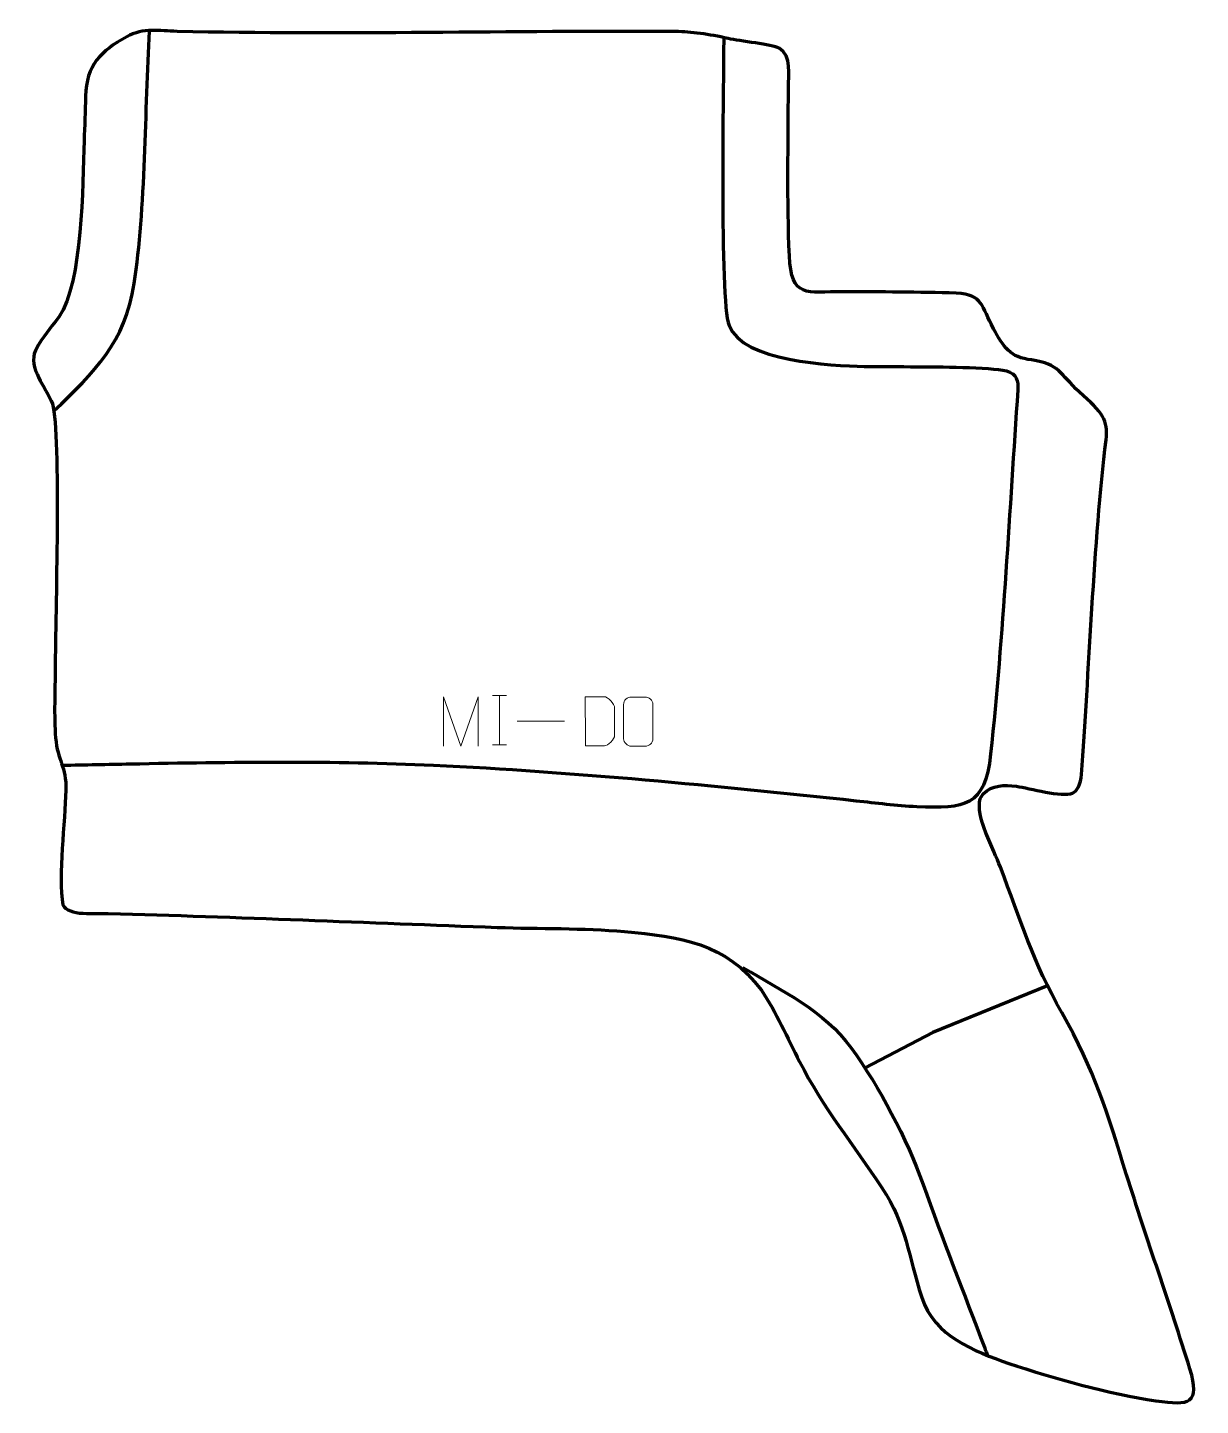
# Model space of a CAD drawing. Header units: millimetres. Extents: x -516 to 80, y 110 to 810.
import ezdxf

# ---------------------------------------------------------------- set-up
doc = ezdxf.new("R2010")
doc.units = ezdxf.units.MM
doc.header["$MEASUREMENT"] = 0
doc.layers.add('layer 2', color=7, linetype='Continuous')
doc.layers.add('layer 3', color=7, linetype='Continuous')

msp = doc.modelspace()

# ---------------------------------------------------------------- linework, layer by layer
at = {"layer": 'layer 2', "color": 142, "lineweight": 158}
for points, knots in [([(-502.4005, 614.9152), (-481.3805, 634.917), (-466.4017, 649.4784), (-461.6025, 679.685), (-461.6025, 679.685), (-455.7665, 716.4173), (-456.1016, 769.1994), (-453.8117, 807.6697)], [0, 0, 0, 0, 0.33333333, 0.33333333, 0.33333333, 0.33333333, 1, 1, 1, 1]), ([(-162.3866, 804.4939), (-162.3226, 781.6639), (-164.6713, 671.8036), (-159.6843, 658.3466), (-159.6843, 658.3466), (-152.7807, 639.7177), (-107.9853, 638.079), (-91.0855, 637.5471), (-91.0855, 637.5471), (-82.0835, 637.3246), (-73.1249, 637.4393), (-64.1285, 637.378), (-64.1285, 637.378), (-54.2224, 637.2474), (-27.4241, 637.3058), (-18.8208, 635.207), (-18.8208, 635.207), (-13.615, 633.7158), (-12.7503, 629.9952), (-13.0536, 625.695), (-13.0536, 625.695), (-17.3653, 564.5754), (-20.4358, 501.3052), (-26.883, 440.7298), (-26.883, 440.7298), (-29.8393, 413.6037), (-39.9627, 413.023), (-64.3243, 413.9425), (-64.3243, 413.9425), (-74.6518, 414.3731), (-84.9061, 415.7435), (-95.1742, 416.8538), (-95.1742, 416.8538), (-166.0164, 424.5123), (-238.4818, 431.4917), (-309.6776, 434.8975), (-309.6776, 434.8975), (-360.0075, 437.2309), (-412.9746, 436.5718), (-463.4742, 435.5595), (-463.4742, 435.5595), (-475.0127, 435.3283), (-486.5511, 435.097), (-498.0895, 434.8658)], [0, 0, 0, 0, 0.08333333, 0.08333333, 0.08333333, 0.08333333, 0.16666667, 0.16666667, 0.16666667, 0.16666667, 0.25, 0.25, 0.25, 0.25, 0.33333333, 0.33333333, 0.33333333, 0.33333333, 0.41666667, 0.41666667, 0.41666667, 0.41666667, 0.5, 0.5, 0.5, 0.5, 0.58333333, 0.58333333, 0.58333333, 0.58333333, 0.66666667, 0.66666667, 0.66666667, 0.66666667, 0.75, 0.75, 0.75, 0.75, 0.83333333, 0.83333333, 0.83333333, 0.83333333, 1, 1, 1, 1]), ([(-152.5811, 332.2781), (-132.6741, 320.3938), (-111.7294, 310.5502), (-97.5986, 291.5389), (-97.5986, 291.5389), (-83.3792, 271.6748), (-69.3492, 245.2417), (-61.1782, 222.2057), (-61.1782, 222.2057), (-51.3881, 194.6049), (-40.4429, 166.9022), (-30.0282, 139.4809), (-30.0282, 139.4809), (-29.4983, 138.0857), (-28.9685, 136.6904), (-28.4386, 135.2952)], [0, 0, 0, 0, 0.2, 0.2, 0.2, 0.2, 0.4, 0.4, 0.4, 0.4, 0.6, 0.6, 0.6, 0.6, 1, 1, 1, 1]), ([(2.0592, 323.0158), (2.0592, 323.0158), (-56.1404, 299.3377), (-56.1404, 299.3377), (-56.1404, 299.3377), (-56.1404, 299.3377), (-90.5363, 281.3459), (-90.5363, 281.3459)], [0, 0, 0, 0, 0.33333333, 0.33333333, 0.33333333, 0.33333333, 1, 1, 1, 1])]:
    msp.add_open_spline(points, degree=3, knots=knots, dxfattribs=at)
at = {"layer": 'layer 2', "color": 250, "lineweight": 9}
for points, knots in [([(-304.6537, 444.7252), (-304.6537, 444.7252), (-304.6537, 469.6831), (-304.6537, 469.6831), (-304.6537, 469.6831), (-304.6537, 469.6831), (-295.7286, 444.7252), (-295.7286, 444.7252), (-295.7286, 444.7252), (-295.7286, 444.7252), (-286.9687, 469.6826), (-286.9687, 469.6826), (-286.9687, 469.6826), (-286.9687, 469.6826), (-286.9687, 444.7252), (-286.9687, 444.7252)], [0, 0, 0, 0, 0.2, 0.2, 0.2, 0.2, 0.4, 0.4, 0.4, 0.4, 0.6, 0.6, 0.6, 0.6, 1, 1, 1, 1]), ([(-232.5745, 444.9088), (-230.2427, 444.9092), (-225.2925, 444.8852), (-222.961, 444.8849), (-222.961, 444.8849), (-221.036, 444.7795), (-217.7174, 448.3211), (-217.7286, 450.3384), (-217.7286, 450.3384), (-217.729, 456.1085), (-217.729, 458.2782), (-217.7286, 464.0475), (-217.7286, 464.0475), (-217.7329, 466.1856), (-221.1074, 469.8457), (-223.2598, 469.8322), (-223.2598, 469.8322), (-225.5855, 469.8322), (-230.3098, 469.8322), (-232.6359, 469.8322), (-232.6359, 469.8322), (-232.6355, 464.0853), (-232.5742, 450.6561), (-232.5745, 444.9088)], [0, 0, 0, 0, 0.14285714, 0.14285714, 0.14285714, 0.14285714, 0.28571429, 0.28571429, 0.28571429, 0.28571429, 0.42857143, 0.42857143, 0.42857143, 0.42857143, 0.57142857, 0.57142857, 0.57142857, 0.57142857, 0.71428571, 0.71428571, 0.71428571, 0.71428571, 1, 1, 1, 1]), ([(-209.2485, 469.6694), (-206.9228, 469.6694), (-204.5967, 469.6694), (-202.2706, 469.6694), (-202.2706, 469.6694), (-200.324, 469.705), (-198.3326, 468.2134), (-198.3059, 465.7758), (-198.3059, 465.7758), (-198.3063, 460.0289), (-198.3063, 454.2816), (-198.3059, 448.5339), (-198.3059, 448.5339), (-198.4457, 446.2105), (-200.1229, 444.7309), (-202.2706, 444.7201), (-202.2706, 444.7201), (-204.6025, 444.7205), (-206.9344, 444.7205), (-209.2659, 444.7201), (-209.2659, 444.7201), (-211.1909, 444.6147), (-213.163, 446.4992), (-213.1518, 448.5165), (-213.1518, 448.5165), (-213.1515, 454.2866), (-213.1515, 460.0563), (-213.1518, 465.8256), (-213.1518, 465.8256), (-213.1476, 467.9637), (-211.4009, 469.6829), (-209.2485, 469.6694)], [0, 0, 0, 0, 0.11111111, 0.11111111, 0.11111111, 0.11111111, 0.22222222, 0.22222222, 0.22222222, 0.22222222, 0.33333333, 0.33333333, 0.33333333, 0.33333333, 0.44444444, 0.44444444, 0.44444444, 0.44444444, 0.55555556, 0.55555556, 0.55555556, 0.55555556, 0.66666667, 0.66666667, 0.66666667, 0.66666667, 0.77777778, 0.77777778, 0.77777778, 0.77777778, 1, 1, 1, 1])]:
    msp.add_open_spline(points, degree=3, knots=knots, dxfattribs=at)
for points in [[(-279.7889, 470.3859), (-279.7889, 470.3859), (-272.6208, 470.3859), (-272.6208, 470.3859)], [(-276.2049, 470.3859), (-276.2049, 470.3859), (-276.2049, 445.4324), (-276.2049, 445.4324)], [(-267.1602, 457.3574), (-267.1602, 457.3574), (-243.1822, 457.3574), (-243.1822, 457.3574)], [(-279.7889, 445.4324), (-279.7889, 445.4324), (-272.6208, 445.4324), (-272.6208, 445.4324)]]:
    msp.add_open_spline(points, degree=3, dxfattribs=at)
at = {"layer": 'layer 3', "color": 242, "lineweight": 158}
msp.add_open_spline([(-486.2811, 774.6645), (-485.8868, 790.5265), (-478.6445, 797.5933), (-465.3523, 804.9334), (-465.3523, 804.9334), (-456.9412, 809.5781), (-448.8754, 807.8552), (-439.7142, 807.6378), (-439.7142, 807.6378), (-356.5613, 805.6645), (-268.8803, 808.0853), (-186.7783, 807.5268), (-186.7783, 807.5268), (-178.6032, 807.4712), (-170.1859, 806.2346), (-160.0594, 803.9896), (-160.0594, 803.9896), (-154.3928, 802.7333), (-137.6965, 800.9044), (-134.1958, 799.1565), (-134.1958, 799.1565), (-127.748, 794.9144), (-129.5451, 785.6094), (-129.5392, 778.9625), (-129.5392, 778.9625), (-129.546, 750.7059), (-130.2857, 721.8792), (-129.031, 693.6895), (-129.031, 693.6895), (-128.0649, 671.9815), (-120.4523, 675.345), (-101.6838, 675.4446), (-101.6838, 675.4446), (-82.6286, 675.4551), (-63.4345, 675.164), (-44.3804, 674.77), (-44.3804, 674.77), (-30.2504, 673.7413), (-31.7559, 668.3042), (-25.3822, 656.6256), (-25.3822, 656.6256), (-20.398, 647.4929), (-17.0314, 641.9439), (-6.0596, 640.8395), (-6.0596, 640.8395), (8.2164, 638.6234), (8.1549, 633.7365), (18.1352, 624.5562), (18.1352, 624.5562), (30.0247, 613.7932), (32.9362, 610.3955), (31.6954, 600.1666), (31.6954, 600.1666), (25.5412, 549.434), (22.9057, 479.4861), (19.2808, 430.3727), (19.2808, 430.3727), (18.916, 425.4303), (16.9614, 421.8013), (14.725, 420.8675), (14.725, 420.8675), (9.3819, 418.6364), (-7.2309, 423.3774), (-13.7279, 424.3402), (-13.7279, 424.3402), (-20.0765, 425.1173), (-25.8761, 425.1865), (-30.6425, 420.4447), (-30.6425, 420.4447), (-30.6425, 420.4447), (-31.6064, 419.1919), (-31.6064, 419.1919), (-31.6064, 419.1919), (-31.6064, 419.1919), (-32.1917, 417.9585), (-32.1917, 417.9585), (-32.1917, 417.9585), (-34.6717, 409.2951), (-25.405, 392.2128), (-21.9238, 383.3115), (-21.9238, 383.3115), (-11.7048, 356.4957), (-5.28, 334.9599), (9.2158, 309.5096), (9.2158, 309.5096), (26.2083, 279.292), (31.9987, 259.6184), (42.1076, 227.0292), (42.1076, 227.0292), (52.5041, 194.0937), (64.0233, 161.42), (74.2996, 128.5161), (74.2996, 128.5161), (79.6034, 110.6984), (74.3459, 109.967), (56.8844, 112.3275), (56.8844, 112.3275), (33.8912, 115.6525), (4.4875, 123.8156), (-17.6283, 131.3238), (-17.6283, 131.3238), (-35.5665, 137.5748), (-55.4359, 145.1532), (-61.8867, 164.8085), (-61.8867, 164.8085), (-68.9344, 186.2826), (-69.0539, 200.6345), (-82.2906, 220.8591), (-82.2906, 220.8591), (-96.5564, 242.1618), (-112.0549, 261.4308), (-123.8381, 284.4353), (-123.8381, 284.4353), (-130.1082, 296.8209), (-135.5687, 309.2288), (-143.2433, 320.8728), (-143.2433, 320.8728), (-161.1763, 344.7001), (-184.7781, 348.1588), (-212.7274, 350.6033), (-212.7274, 350.6033), (-233.539, 352.4236), (-256.1483, 351.9376), (-277.291, 352.7035), (-277.291, 352.7035), (-343.0692, 355.0883), (-409.0066, 357.9598), (-474.7829, 359.7991), (-474.7829, 359.7991), (-480.6893, 359.9643), (-495.3093, 358.2593), (-497.8236, 364.2195), (-497.8236, 364.2195), (-500.2503, 378.6523), (-496.6931, 406.4633), (-496.2822, 422.3457), (-496.2822, 422.3457), (-495.9712, 434.3701), (-500.5392, 437.5275), (-501.4833, 448.8645), (-501.4833, 448.8645), (-502.4298, 460.2308), (-501.7265, 473.0117), (-501.6936, 484.5329), (-501.6936, 484.5329), (-501.6886, 509.7088), (-498.6265, 602.9174), (-503.1215, 618.4619), (-503.1215, 618.4619), (-506.3735, 626.9498), (-515.7189, 636.9884), (-511.6937, 645.598), (-511.6937, 645.598), (-507.4545, 653.7845), (-504.7043, 655.8325), (-499.857, 662.5977), (-499.857, 662.5977), (-487.6198, 680.6763), (-487.896, 729.112), (-487.0121, 752.0543), (-487.0121, 752.0543), (-486.7218, 759.5899), (-486.478, 767.1259), (-486.2811, 774.6645)], degree=3, knots=[0, 0, 0, 0, 0.02380952, 0.02380952, 0.02380952, 0.02380952, 0.04761905, 0.04761905, 0.04761905, 0.04761905, 0.07142857, 0.07142857, 0.07142857, 0.07142857, 0.0952381, 0.0952381, 0.0952381, 0.0952381, 0.11904762, 0.11904762, 0.11904762, 0.11904762, 0.14285714, 0.14285714, 0.14285714, 0.14285714, 0.16666667, 0.16666667, 0.16666667, 0.16666667, 0.19047619, 0.19047619, 0.19047619, 0.19047619, 0.21428571, 0.21428571, 0.21428571, 0.21428571, 0.23809524, 0.23809524, 0.23809524, 0.23809524, 0.26190476, 0.26190476, 0.26190476, 0.26190476, 0.28571429, 0.28571429, 0.28571429, 0.28571429, 0.30952381, 0.30952381, 0.30952381, 0.30952381, 0.33333333, 0.33333333, 0.33333333, 0.33333333, 0.35714286, 0.35714286, 0.35714286, 0.35714286, 0.38095238, 0.38095238, 0.38095238, 0.38095238, 0.4047619, 0.4047619, 0.4047619, 0.4047619, 0.42857143, 0.42857143, 0.42857143, 0.42857143, 0.45238095, 0.45238095, 0.45238095, 0.45238095, 0.47619048, 0.47619048, 0.47619048, 0.47619048, 0.5, 0.5, 0.5, 0.5, 0.52380952, 0.52380952, 0.52380952, 0.52380952, 0.54761905, 0.54761905, 0.54761905, 0.54761905, 0.57142857, 0.57142857, 0.57142857, 0.57142857, 0.5952381, 0.5952381, 0.5952381, 0.5952381, 0.61904762, 0.61904762, 0.61904762, 0.61904762, 0.64285714, 0.64285714, 0.64285714, 0.64285714, 0.66666667, 0.66666667, 0.66666667, 0.66666667, 0.69047619, 0.69047619, 0.69047619, 0.69047619, 0.71428571, 0.71428571, 0.71428571, 0.71428571, 0.73809524, 0.73809524, 0.73809524, 0.73809524, 0.76190476, 0.76190476, 0.76190476, 0.76190476, 0.78571429, 0.78571429, 0.78571429, 0.78571429, 0.80952381, 0.80952381, 0.80952381, 0.80952381, 0.83333333, 0.83333333, 0.83333333, 0.83333333, 0.85714286, 0.85714286, 0.85714286, 0.85714286, 0.88095238, 0.88095238, 0.88095238, 0.88095238, 0.9047619, 0.9047619, 0.9047619, 0.9047619, 0.92857143, 0.92857143, 0.92857143, 0.92857143, 0.95238095, 0.95238095, 0.95238095, 0.95238095, 1, 1, 1, 1], dxfattribs=at)

doc.saveas('drawing.dxf')
